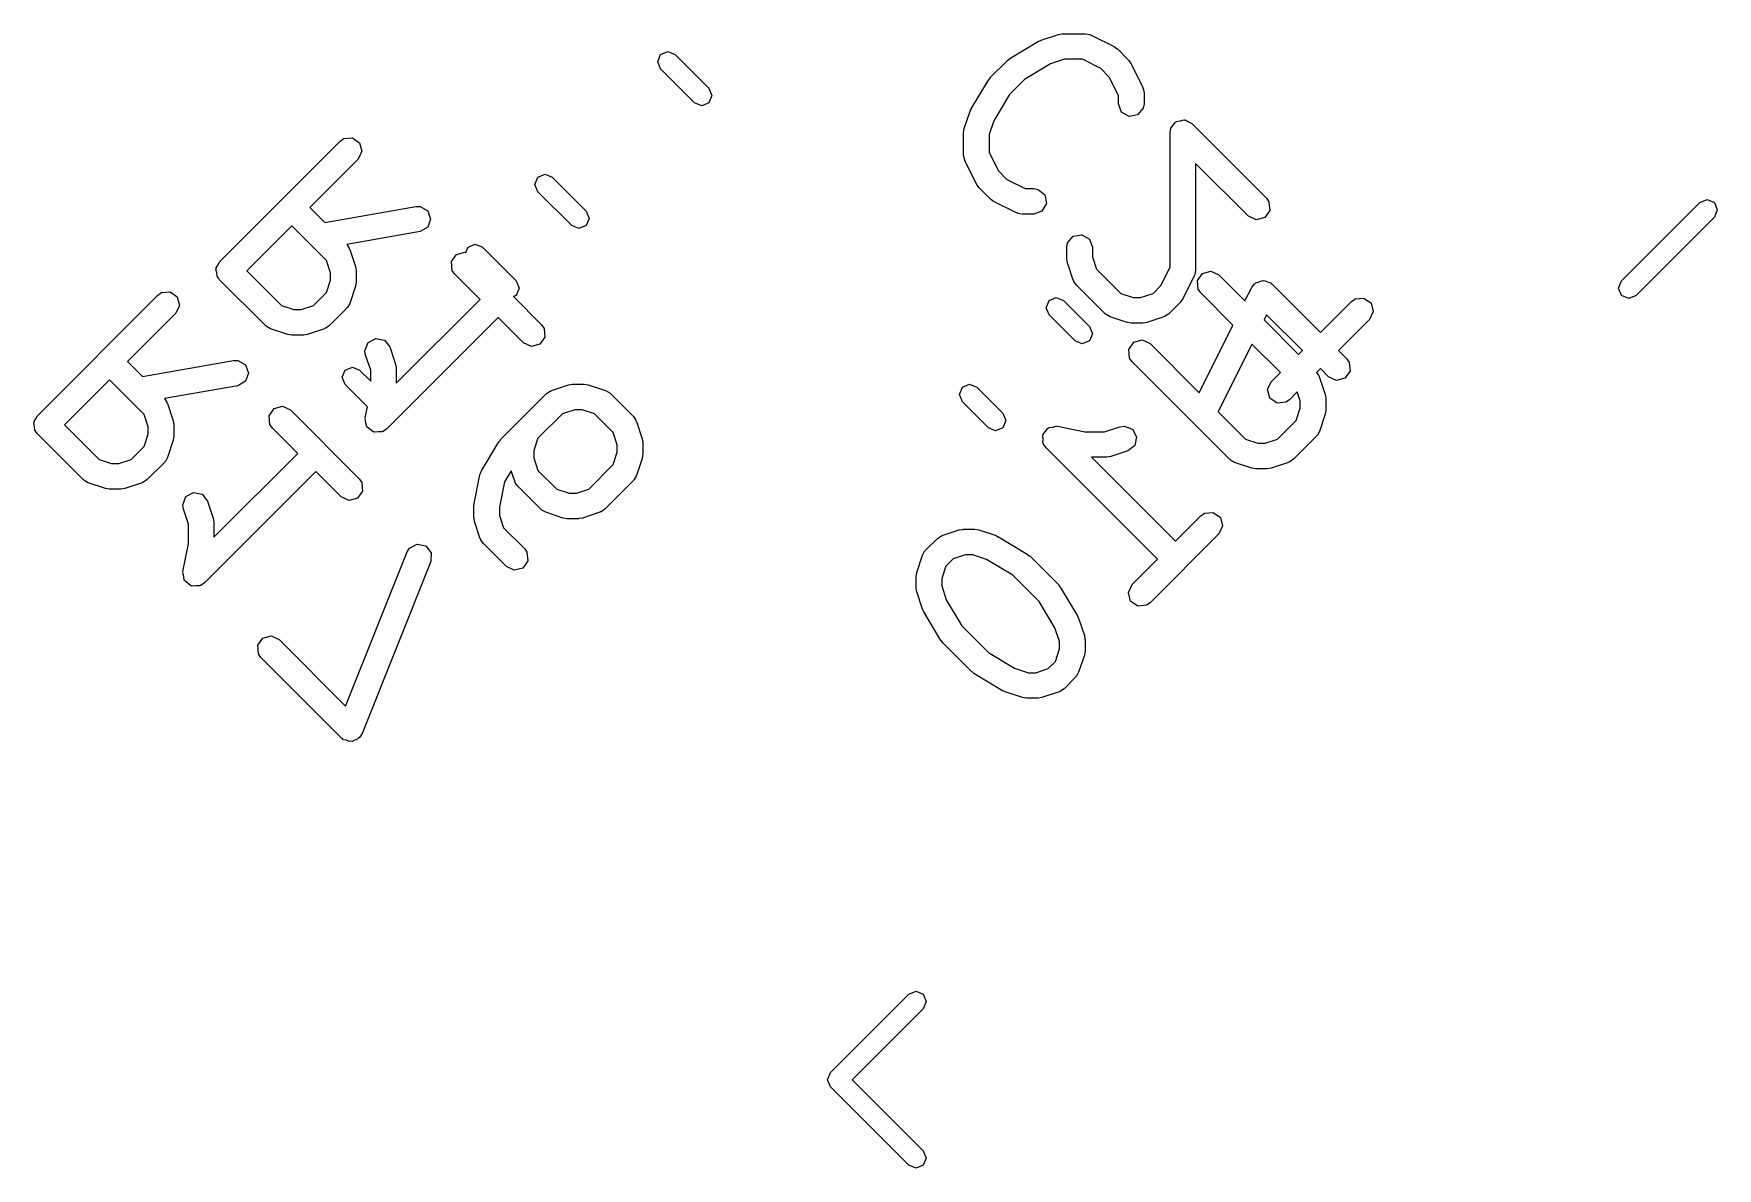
# Model space of a CAD drawing. Extents: x 0.6 to 14.8, y -4.9 to -0.7.
# Drawn here: x 0.7155 to 1.1047, y -3.8098 to -3.5477 of the extents above; entities that cross this region are included whole.
import ezdxf

# ---------------------------------------------------------------- set-up
doc = ezdxf.new("R2010")
doc.units = 0
doc.header["$MEASUREMENT"] = 0
doc.layers.add('BLACK', color=7, linetype='CONTINUOUS')

msp = doc.modelspace()

# ---------------------------------------------------------------- linework, layer by layer
at = {"layer": 'BLACK', "linetype": 'CONTINUOUS'}
for p, q in [((0.941189, -3.5534), (0.947817, -3.54942)), ((0.947817, -3.54942), (0.948293, -3.54924)), ((0.948293, -3.54924), (0.948402, -3.54915)), ((0.948402, -3.54915), (0.952379, -3.54783)), ((0.952379, -3.54783), (0.953253, -3.5477)), ((0.953253, -3.5477), (0.953313, -3.54767)), ((0.953313, -3.54767), (0.958616, -3.54767)), ((0.958616, -3.54767), (0.959626, -3.54785)), ((0.959626, -3.54785), (0.959761, -3.54797)), ((0.959761, -3.54797), (0.959936, -3.54799)), ((0.959936, -3.54799), (0.965239, -3.55064)), ((0.859735, -3.55412), (0.860426, -3.55245)), ((0.860426, -3.55245), (0.862097, -3.55175)), ((0.862097, -3.55175), (0.863767, -3.55245)), ((0.863767, -3.55245), (0.871594, -3.56027)), ((0.936643, -3.55782), (0.94062, -3.55384)), ((0.94062, -3.55384), (0.941103, -3.5535)), ((0.941103, -3.5535), (0.941189, -3.5534)), ((0.953792, -3.55358), (0.950577, -3.55465)), ((0.957919, -3.55358), (0.953792, -3.55358)), ((0.962169, -3.55571), (0.957919, -3.55358)), ((0.965239, -3.55064), (0.965948, -3.55116)), ((0.965948, -3.55116), (0.966006, -3.55119)), ((0.966006, -3.55119), (0.968658, -3.55384)), ((0.968658, -3.55384), (0.969164, -3.55457)), ((0.860426, -3.55579), (0.859735, -3.55412)), ((0.868254, -3.56361), (0.860426, -3.55579)), ((0.950577, -3.55465), (0.944539, -3.55827)), ((0.964143, -3.55768), (0.962169, -3.55571)), ((0.966268, -3.56193), (0.964143, -3.55768)), ((0.969164, -3.55457), (0.969211, -3.55461)), ((0.969211, -3.55461), (0.971862, -3.55991)), ((0.871594, -3.56027), (0.872286, -3.56194)), ((0.932222, -3.56502), (0.936199, -3.55839)), ((0.936199, -3.55839), (0.936585, -3.55794)), ((0.936585, -3.55794), (0.936643, -3.55782)), ((0.944539, -3.55827), (0.941076, -3.56174)), ((0.971862, -3.55991), (0.972154, -3.56089)), ((0.972154, -3.56089), (0.972113, -3.56107)), ((0.972113, -3.56107), (0.972174, -3.56123)), ((0.972174, -3.56123), (0.972174, -3.56388)), ((0.869924, -3.56431), (0.868254, -3.56361)), ((0.871594, -3.56361), (0.869924, -3.56431)), ((0.872286, -3.56194), (0.871594, -3.56361)), ((0.931953, -3.5656), (0.932195, -3.56515)), ((0.932195, -3.56515), (0.932222, -3.56502)), ((0.941076, -3.56174), (0.937453, -3.56778)), ((0.966268, -3.56388), (0.966268, -3.56193)), ((0.966959, -3.56578), (0.966268, -3.56388)), ((0.971996, -3.56489), (0.970697, -3.56644)), ((0.972174, -3.56388), (0.971996, -3.56489)), ((0.930627, -3.56958), (0.931953, -3.5656)), ((0.937453, -3.56778), (0.936381, -3.57099)), ((0.968708, -3.56679), (0.966959, -3.56578)), ((0.970697, -3.56644), (0.968708, -3.56679)), ((0.978377, -3.5695), (0.978949, -3.56882)), ((0.978949, -3.56882), (0.979458, -3.56809)), ((0.979458, -3.56809), (0.979589, -3.56806)), ((0.979589, -3.56806), (0.979676, -3.56795)), ((0.979676, -3.56795), (0.980551, -3.5678)), ((0.980551, -3.5678), (0.981409, -3.56757)), ((0.981409, -3.56757), (0.981532, -3.56763)), ((0.981532, -3.56763), (0.981665, -3.5676)), ((0.981665, -3.5676), (0.982435, -3.56805)), ((0.982435, -3.56805), (0.98324, -3.56842)), ((0.98324, -3.56842), (1.00047, -3.58566)), ((0.758464, -3.60035), (0.786302, -3.57251)), ((0.786302, -3.57251), (0.787142, -3.57192)), ((0.787142, -3.57192), (0.789155, -3.57174)), ((0.789155, -3.57174), (0.790809, -3.5729)), ((0.790809, -3.5729), (0.791332, -3.57485)), ((0.930475, -3.57051), (0.930629, -3.56964)), ((0.930475, -3.57581), (0.930475, -3.57051)), ((0.930629, -3.56964), (0.930627, -3.56958)), ((0.936381, -3.57099), (0.936381, -3.57512)), ((0.978199, -3.57051), (0.978311, -3.56988)), ((0.978199, -3.60163), (0.978199, -3.57051)), ((0.9783, -3.56975), (0.978345, -3.56968)), ((0.978311, -3.56988), (0.9783, -3.56975)), ((0.978345, -3.56968), (0.978377, -3.5695)), ((0.790478, -3.57668), (0.77931, -3.58785)), ((0.791332, -3.57485), (0.790478, -3.57668)), ((0.930536, -3.57598), (0.930475, -3.57581)), ((0.930495, -3.57615), (0.930536, -3.57598)), ((0.930787, -3.57714), (0.930495, -3.57615)), ((0.933439, -3.58244), (0.930787, -3.57714)), ((0.936381, -3.57512), (0.938506, -3.57937)), ((0.831339, -3.58251), (0.832031, -3.58084)), ((0.832031, -3.58084), (0.833701, -3.58015)), ((0.833701, -3.58015), (0.835371, -3.58084)), ((0.835371, -3.58084), (0.843199, -3.58867)), ((0.938506, -3.57937), (0.94048, -3.58134)), ((0.996298, -3.58983), (0.984105, -3.57764)), ((0.984105, -3.57764), (0.984105, -3.60233)), ((0.832031, -3.58418), (0.831339, -3.58251)), ((0.839858, -3.59201), (0.832031, -3.58418)), ((0.933485, -3.58248), (0.933439, -3.58244)), ((0.933992, -3.58321), (0.933485, -3.58248)), ((0.936643, -3.58586), (0.933992, -3.58321)), ((0.94048, -3.58134), (0.944731, -3.58347)), ((0.944731, -3.58347), (0.946685, -3.58347)), ((0.946685, -3.58347), (0.947695, -3.58365)), ((0.947695, -3.58365), (0.949242, -3.58494)), ((0.949242, -3.58494), (0.949593, -3.58693)), ((0.77931, -3.58785), (0.782763, -3.5913)), ((0.782763, -3.5913), (0.803785, -3.58759)), ((0.803785, -3.58759), (0.804811, -3.58759)), ((0.804811, -3.58759), (0.80656, -3.5886)), ((0.80656, -3.5886), (0.807251, -3.5905)), ((0.843199, -3.58867), (0.843891, -3.59034)), ((0.936701, -3.58588), (0.936643, -3.58586)), ((0.93741, -3.58641), (0.936701, -3.58588)), ((0.942713, -3.58906), (0.93741, -3.58641)), ((0.948583, -3.58868), (0.946685, -3.58937)), ((0.949593, -3.58693), (0.948583, -3.58868)), ((1.00124, -3.58851), (1.00008, -3.59016)), ((1.00047, -3.58566), (1.00106, -3.5865)), ((1.00106, -3.5865), (1.00124, -3.58851)), ((1.0826, -3.6048), (1.10069, -3.5867)), ((1.10069, -3.5867), (1.10236, -3.58601)), ((1.10236, -3.58601), (1.10403, -3.5867)), ((1.10403, -3.5867), (1.10472, -3.58837)), ((1.10472, -3.58837), (1.10403, -3.59004)), ((0.775134, -3.59203), (0.764727, -3.60243)), ((0.783158, -3.60005), (0.775134, -3.59203)), ((0.80656, -3.5924), (0.804811, -3.59341)), ((0.807251, -3.5905), (0.80656, -3.5924)), ((0.841528, -3.5927), (0.839858, -3.59201)), ((0.843199, -3.59201), (0.841528, -3.5927)), ((0.843891, -3.59034), (0.843199, -3.59201)), ((0.942888, -3.58908), (0.942713, -3.58906)), ((0.943024, -3.58919), (0.942888, -3.58908)), ((0.944034, -3.58937), (0.943024, -3.58919)), ((0.946685, -3.58937), (0.944034, -3.58937)), ((0.998128, -3.59069), (0.996298, -3.58983)), ((1.00008, -3.59016), (0.998128, -3.59069)), ((1.10403, -3.59004), (1.08594, -3.60814)), ((0.804811, -3.59341), (0.787851, -3.5964)), ((0.787851, -3.5964), (0.788415, -3.59721)), ((0.815884, -3.59699), (0.817555, -3.5963)), ((0.817555, -3.5963), (0.819225, -3.59699)), ((0.954337, -3.59703), (0.954515, -3.59602)), ((0.954515, -3.59602), (0.955814, -3.59447)), ((0.955814, -3.59447), (0.957803, -3.59412)), ((0.957803, -3.59412), (0.959552, -3.59513)), ((0.959552, -3.59513), (0.960243, -3.59703)), ((0.758139, -3.60104), (0.758464, -3.60035)), ((0.784112, -3.60291), (0.783158, -3.60005)), ((0.788415, -3.59721), (0.788431, -3.59738)), ((0.788431, -3.59738), (0.78854, -3.59752)), ((0.78854, -3.59752), (0.789866, -3.6015)), ((0.812051, -3.60034), (0.81321, -3.59869)), ((0.812227, -3.60236), (0.812051, -3.60034)), ((0.81321, -3.59869), (0.815161, -3.59817)), ((0.815161, -3.59817), (0.815358, -3.59826)), ((0.815358, -3.59826), (0.815884, -3.59699)), ((0.819225, -3.59699), (0.827052, -3.60481)), ((0.954337, -3.59968), (0.954337, -3.59703)), ((0.954359, -3.59974), (0.954337, -3.59968)), ((0.954489, -3.60061), (0.954359, -3.59974)), ((0.960243, -3.59703), (0.960243, -3.5992)), ((0.960243, -3.5992), (0.961197, -3.60206)), ((0.75761, -3.60218), (0.757723, -3.60193)), ((0.757809, -3.60292), (0.75761, -3.60218)), ((0.757699, -3.60167), (0.758139, -3.60104)), ((0.757723, -3.60193), (0.757699, -3.60167)), ((0.757875, -3.60368), (0.757809, -3.60292)), ((0.758099, -3.604), (0.757875, -3.60368)), ((0.758133, -3.60413), (0.758099, -3.604)), ((0.75824, -3.6042), (0.758133, -3.60413)), ((0.758464, -3.60452), (0.75824, -3.6042)), ((0.764727, -3.60243), (0.772752, -3.61046)), ((0.784112, -3.60461), (0.784112, -3.60291)), ((0.789866, -3.6015), (0.789995, -3.60237)), ((0.789995, -3.60237), (0.790017, -3.60243)), ((0.790017, -3.60243), (0.790017, -3.60508)), ((0.812816, -3.6032), (0.812227, -3.60236)), ((0.818682, -3.60906), (0.812816, -3.6032)), ((0.955815, -3.60459), (0.954489, -3.60061)), ((0.961197, -3.60206), (0.966839, -3.6077)), ((0.976074, -3.60588), (0.978199, -3.60163)), ((0.983793, -3.60365), (0.981142, -3.60895)), ((0.983813, -3.60347), (0.983793, -3.60365)), ((0.983927, -3.60334), (0.983813, -3.60347)), ((0.984105, -3.60233), (0.983927, -3.60334)), ((0.984549, -3.60471), (0.985707, -3.60306)), ((0.985707, -3.60306), (0.987658, -3.60253)), ((0.987658, -3.60253), (0.989489, -3.60339)), ((0.989489, -3.60339), (0.995518, -3.60942)), ((0.716324, -3.63593), (0.744162, -3.60809)), ((0.744162, -3.60809), (0.745002, -3.6075)), ((0.745002, -3.6075), (0.747015, -3.60733)), ((0.747015, -3.60733), (0.748669, -3.60849)), ((0.769069, -3.61513), (0.758464, -3.60452)), ((0.780167, -3.61046), (0.783158, -3.60747)), ((0.783158, -3.60747), (0.784112, -3.60461)), ((0.789866, -3.60602), (0.78854, -3.61)), ((0.790017, -3.60508), (0.789864, -3.60595)), ((0.789864, -3.60595), (0.789866, -3.60602)), ((0.827052, -3.60816), (0.826398, -3.60843)), ((0.827052, -3.60481), (0.827744, -3.60649)), ((0.827744, -3.60649), (0.827052, -3.60816)), ((0.955924, -3.60473), (0.955815, -3.60459)), ((0.95594, -3.6049), (0.955924, -3.60473)), ((0.956528, -3.60574), (0.95594, -3.6049)), ((0.963156, -3.61237), (0.956528, -3.60574)), ((0.966839, -3.6077), (0.9697, -3.60865)), ((0.971393, -3.60865), (0.974254, -3.6077)), ((0.974254, -3.6077), (0.976074, -3.60588)), ((0.984725, -3.60672), (0.984549, -3.60471)), ((0.985313, -3.60756), (0.984725, -3.60672)), ((0.992734, -3.61498), (0.985313, -3.60756)), ((0.995518, -3.60942), (0.99707, -3.60631)), ((0.99707, -3.60631), (0.997681, -3.60549)), ((0.997681, -3.60549), (0.997888, -3.6054)), ((0.997888, -3.6054), (0.998018, -3.60521)), ((0.998018, -3.60521), (0.998795, -3.605)), ((0.998795, -3.605), (0.999534, -3.60468)), ((0.999534, -3.60468), (0.999751, -3.60475)), ((0.999751, -3.60475), (0.999969, -3.60469)), ((0.999969, -3.60469), (1.0007, -3.60503)), ((1.0007, -3.60503), (1.00147, -3.60526)), ((1.00147, -3.60526), (1.00159, -3.60545)), ((1.00159, -3.60545), (1.0018, -3.60554)), ((1.0018, -3.60554), (1.01297, -3.61671)), ((1.0819, -3.60647), (1.0826, -3.6048)), ((1.0826, -3.60814), (1.0819, -3.60647)), ((1.08427, -3.60883), (1.0826, -3.60814)), ((1.08594, -3.60814), (1.08427, -3.60883)), ((0.749192, -3.61044), (0.748338, -3.61227)), ((0.748669, -3.60849), (0.749192, -3.61044)), ((0.772752, -3.61046), (0.775613, -3.61141)), ((0.775613, -3.61141), (0.777306, -3.61141)), ((0.777306, -3.61141), (0.780167, -3.61046)), ((0.787827, -3.61115), (0.78385, -3.61513)), ((0.787902, -3.61099), (0.787827, -3.61115)), ((0.788052, -3.6109), (0.787902, -3.61099)), ((0.78854, -3.61), (0.788052, -3.6109)), ((0.799297, -3.62845), (0.818682, -3.60906)), ((0.826398, -3.60843), (0.832899, -3.61493)), ((0.94954, -3.61099), (0.950232, -3.60932)), ((0.950232, -3.61266), (0.94954, -3.61099)), ((0.950232, -3.60932), (0.951902, -3.60863)), ((0.951902, -3.60863), (0.953572, -3.60932)), ((0.953572, -3.60932), (0.959576, -3.61533)), ((0.9697, -3.60865), (0.971393, -3.60865)), ((0.980589, -3.60972), (0.977937, -3.61237)), ((0.980616, -3.60966), (0.980589, -3.60972)), ((0.981142, -3.60895), (0.980616, -3.60966)), ((1.01297, -3.61671), (1.02016, -3.60952)), ((1.02016, -3.60952), (1.021, -3.60893)), ((1.021, -3.60893), (1.02301, -3.60876)), ((1.02301, -3.60876), (1.02467, -3.60991)), ((1.02519, -3.61186), (1.02434, -3.6137)), ((1.02467, -3.60991), (1.02519, -3.61186)), ((0.748338, -3.61227), (0.73717, -3.62344)), ((0.769229, -3.6152), (0.769069, -3.61513)), ((0.769321, -3.61535), (0.769229, -3.6152)), ((0.770223, -3.61584), (0.769321, -3.61535)), ((0.7742, -3.61717), (0.770223, -3.61584)), ((0.782696, -3.61584), (0.778719, -3.61717)), ((0.782834, -3.61573), (0.782696, -3.61584)), ((0.78301, -3.61571), (0.782834, -3.61573)), ((0.78385, -3.61513), (0.78301, -3.61571)), ((0.822858, -3.61324), (0.797107, -3.63899)), ((0.828724, -3.6191), (0.822858, -3.61324)), ((0.832899, -3.61493), (0.833488, -3.61577)), ((0.833488, -3.61577), (0.833664, -3.61778)), ((0.956236, -3.61867), (0.950232, -3.61266)), ((0.959576, -3.61533), (0.960268, -3.617)), ((0.963316, -3.61244), (0.963156, -3.61237)), ((0.963409, -3.61259), (0.963316, -3.61244)), ((0.96431, -3.61308), (0.963409, -3.61259)), ((0.968287, -3.61441), (0.96431, -3.61308)), ((0.968352, -3.61441), (0.968287, -3.61441)), ((0.969221, -3.61456), (0.968352, -3.61441)), ((0.971872, -3.61456), (0.969221, -3.61456)), ((0.971933, -3.61454), (0.971872, -3.61456)), ((0.972806, -3.61441), (0.971933, -3.61454)), ((0.976783, -3.61308), (0.972806, -3.61441)), ((0.976921, -3.61297), (0.976783, -3.61308)), ((0.977097, -3.61296), (0.976921, -3.61297)), ((0.977937, -3.61237), (0.977097, -3.61296)), ((0.984912, -3.63063), (0.992734, -3.61498)), ((1.00052, -3.61262), (0.999919, -3.61382)), ((0.999919, -3.61382), (1.00789, -3.62179)), ((1.00879, -3.62089), (1.00052, -3.61262)), ((1.02434, -3.6137), (1.01714, -3.62089)), ((0.774264, -3.61716), (0.7742, -3.61717)), ((0.775134, -3.61732), (0.774264, -3.61716)), ((0.777785, -3.61732), (0.775134, -3.61732)), ((0.777846, -3.6173), (0.777785, -3.61732)), ((0.778719, -3.61717), (0.777846, -3.6173)), ((0.792067, -3.62091), (0.792809, -3.61903)), ((0.792809, -3.61903), (0.794586, -3.61807)), ((0.794586, -3.61807), (0.796564, -3.61848)), ((0.796564, -3.61848), (0.79782, -3.62006)), ((0.830554, -3.61996), (0.828724, -3.6191)), ((0.832505, -3.61943), (0.830554, -3.61996)), ((0.833664, -3.61778), (0.832505, -3.61943)), ((0.957906, -3.61936), (0.956236, -3.61867)), ((0.959576, -3.61867), (0.957906, -3.61936)), ((0.960268, -3.617), (0.959576, -3.61867)), ((0.968641, -3.62062), (0.969799, -3.61896)), ((0.969799, -3.61896), (0.97175, -3.61844)), ((0.97175, -3.61844), (0.973581, -3.61929)), ((0.973581, -3.61929), (0.984912, -3.63063)), ((0.997135, -3.61938), (0.989314, -3.63503)), ((1.00371, -3.62596), (0.997135, -3.61938)), ((0.73717, -3.62344), (0.740623, -3.62689)), ((0.740623, -3.62689), (0.761645, -3.62318)), ((0.761645, -3.62318), (0.762671, -3.62318)), ((0.762671, -3.62318), (0.76442, -3.62419)), ((0.792217, -3.62193), (0.792067, -3.62091)), ((0.793392, -3.62545), (0.792217, -3.62193)), ((0.79782, -3.62006), (0.799146, -3.62404)), ((0.968817, -3.62263), (0.968641, -3.62062)), ((0.969405, -3.62347), (0.968817, -3.62263)), ((0.991941, -3.64601), (0.969405, -3.62347)), ((1.00789, -3.62179), (1.00879, -3.62089)), ((1.01714, -3.62089), (1.01903, -3.62278)), ((1.01903, -3.62278), (1.01962, -3.62362)), ((1.01962, -3.62362), (1.0198, -3.62563)), ((0.732994, -3.62761), (0.722587, -3.63802)), ((0.741018, -3.63564), (0.732994, -3.62761)), ((0.76442, -3.62419), (0.765111, -3.62609)), ((0.765111, -3.62609), (0.76442, -3.62799)), ((0.786797, -3.62705), (0.787489, -3.62538)), ((0.787489, -3.62872), (0.786797, -3.62705)), ((0.787489, -3.62538), (0.789159, -3.62469)), ((0.789159, -3.62469), (0.790829, -3.62538)), ((0.790829, -3.62538), (0.793392, -3.62795)), ((0.793392, -3.62795), (0.793392, -3.62545)), ((0.799146, -3.62404), (0.799275, -3.62491)), ((0.799275, -3.62491), (0.799297, -3.62497)), ((0.799297, -3.62497), (0.799297, -3.62845)), ((1.0016, -3.62808), (1.00371, -3.62596)), ((1.01297, -3.62506), (1.01206, -3.62597)), ((1.01206, -3.62597), (1.01261, -3.62676)), ((1.01261, -3.62676), (1.01263, -3.62694)), ((1.01263, -3.62694), (1.01274, -3.62708)), ((1.01274, -3.62708), (1.01406, -3.63105)), ((1.01486, -3.62695), (1.01297, -3.62506)), ((1.01669, -3.62781), (1.01486, -3.62695)), ((1.01864, -3.62728), (1.01669, -3.62781)), ((1.0198, -3.62563), (1.01864, -3.62728)), ((0.762671, -3.629), (0.745711, -3.63199)), ((0.76442, -3.62799), (0.762671, -3.629)), ((0.792617, -3.63385), (0.787489, -3.62872)), ((0.823421, -3.64144), (0.834026, -3.63084)), ((0.834026, -3.63084), (0.834866, -3.63025)), ((0.834866, -3.63025), (0.835042, -3.63023)), ((0.835042, -3.63023), (0.83518, -3.63012)), ((0.83518, -3.63012), (0.839157, -3.6288)), ((0.839157, -3.6288), (0.840031, -3.62867)), ((0.840031, -3.62867), (0.840091, -3.62865)), ((0.840091, -3.62865), (0.842742, -3.62865)), ((0.842742, -3.62865), (0.843612, -3.6288)), ((0.843612, -3.6288), (0.843676, -3.6288)), ((0.843676, -3.6288), (0.847653, -3.63012)), ((0.847653, -3.63012), (0.848555, -3.63061)), ((0.848555, -3.63061), (0.848647, -3.63076)), ((0.848647, -3.63076), (0.848807, -3.63084)), ((0.848807, -3.63084), (0.85411, -3.63614)), ((0.929496, -3.63104), (0.930188, -3.62937)), ((0.930188, -3.63271), (0.929496, -3.63104)), ((0.930188, -3.62937), (0.931858, -3.62867)), ((0.931858, -3.62867), (0.933528, -3.62937)), ((0.933528, -3.62937), (0.939532, -3.63537)), ((1.00075, -3.62991), (1.0016, -3.62808)), ((1.00127, -3.63186), (1.00075, -3.62991)), ((1.00762, -3.63041), (1.00578, -3.63225)), ((1.00831, -3.63247), (1.00762, -3.63041)), ((1.01406, -3.63105), (1.01419, -3.63193)), ((0.745711, -3.63199), (0.746275, -3.63279)), ((0.746275, -3.63279), (0.74629, -3.63297)), ((0.74629, -3.63297), (0.7464, -3.63311)), ((0.7464, -3.63311), (0.747726, -3.63709)), ((0.769911, -3.63593), (0.77107, -3.63428)), ((0.77107, -3.63428), (0.773021, -3.63375)), ((0.773021, -3.63375), (0.774851, -3.63461)), ((0.774851, -3.63461), (0.790759, -3.65051)), ((0.792123, -3.63632), (0.792617, -3.63385)), ((0.837709, -3.6355), (0.832067, -3.64115)), ((0.84057, -3.63455), (0.837709, -3.6355)), ((0.842263, -3.63455), (0.84057, -3.63455)), ((0.845124, -3.6355), (0.842263, -3.63455)), ((0.849441, -3.63982), (0.845124, -3.6355)), ((0.936192, -3.63871), (0.930188, -3.63271)), ((0.939532, -3.63537), (0.940224, -3.63704)), ((0.989314, -3.63503), (0.995624, -3.64134)), ((1.00292, -3.63302), (1.00127, -3.63186)), ((1.00494, -3.63284), (1.00292, -3.63302)), ((1.00578, -3.63225), (1.00494, -3.63284)), ((1.00736, -3.63702), (1.00831, -3.63416)), ((1.00831, -3.63416), (1.00831, -3.63247)), ((1.01406, -3.63557), (1.01274, -3.63955)), ((1.01422, -3.63464), (1.01406, -3.63551)), ((1.01406, -3.63551), (1.01406, -3.63557)), ((1.01419, -3.63193), (1.01422, -3.63199)), ((1.01422, -3.63199), (1.01422, -3.63464)), ((0.71547, -3.63776), (0.715583, -3.63752)), ((0.715668, -3.6385), (0.71547, -3.63776)), ((0.715559, -3.63726), (0.715999, -3.63663)), ((0.715583, -3.63752), (0.715559, -3.63726)), ((0.715735, -3.63927), (0.715668, -3.6385)), ((0.715959, -3.63959), (0.715735, -3.63927)), ((0.715999, -3.63663), (0.716324, -3.63593)), ((0.722587, -3.63802), (0.730612, -3.64604)), ((0.741972, -3.6385), (0.741018, -3.63564)), ((0.741972, -3.64019), (0.741972, -3.6385)), ((0.747726, -3.63709), (0.747855, -3.63796)), ((0.747855, -3.63796), (0.747877, -3.63802)), ((0.747877, -3.63802), (0.747877, -3.64067)), ((0.770087, -3.63794), (0.769911, -3.63593)), ((0.770676, -3.63878), (0.770087, -3.63794)), ((0.776542, -3.64465), (0.770676, -3.63878)), ((0.792077, -3.63664), (0.792149, -3.63649)), ((0.792299, -3.63747), (0.792077, -3.63664)), ((0.792149, -3.63649), (0.792123, -3.63632)), ((0.792428, -3.63832), (0.792299, -3.63747)), ((0.792556, -3.63843), (0.792428, -3.63832)), ((0.7926, -3.63859), (0.792556, -3.63843)), ((0.793302, -3.63909), (0.7926, -3.63859)), ((0.793946, -3.63965), (0.793302, -3.63909)), ((0.797107, -3.63899), (0.796267, -3.63958)), ((0.85411, -3.63614), (0.854698, -3.63698)), ((0.854698, -3.63698), (0.854714, -3.63715)), ((0.854714, -3.63715), (0.854823, -3.63729)), ((0.854823, -3.63729), (0.856149, -3.64127)), ((0.937862, -3.6394), (0.936192, -3.63871)), ((0.939532, -3.63871), (0.937862, -3.6394)), ((0.940224, -3.63704), (0.939532, -3.63871)), ((0.949423, -3.63955), (0.949915, -3.63885)), ((0.949915, -3.63885), (0.950079, -3.6388)), ((0.950079, -3.6388), (0.950191, -3.63868)), ((0.950191, -3.63868), (0.951038, -3.63855)), ((0.951038, -3.63855), (0.951866, -3.63833)), ((0.951866, -3.63833), (0.952019, -3.6384)), ((0.952019, -3.6384), (0.952187, -3.63837)), ((0.952187, -3.63837), (0.958529, -3.63964)), ((0.96306, -3.63964), (0.966582, -3.63847)), ((0.966582, -3.63847), (0.967597, -3.63832)), ((0.967597, -3.63832), (0.969475, -3.63906)), ((0.969475, -3.63906), (0.970437, -3.64083)), ((1.00304, -3.64134), (1.00736, -3.63702)), ((0.715993, -3.63971), (0.715959, -3.63959)), ((0.7161, -3.63979), (0.715993, -3.63971)), ((0.716324, -3.64011), (0.7161, -3.63979)), ((0.726929, -3.65071), (0.716324, -3.64011)), ((0.738027, -3.64604), (0.741018, -3.64305)), ((0.741018, -3.64305), (0.741972, -3.64019)), ((0.747726, -3.6416), (0.7464, -3.64558)), ((0.747877, -3.64067), (0.747724, -3.64154)), ((0.747724, -3.64154), (0.747726, -3.6416)), ((0.794115, -3.63966), (0.793946, -3.63965)), ((0.794254, -3.63975), (0.794115, -3.63966)), ((0.795108, -3.63968), (0.794254, -3.63975)), ((0.795965, -3.6397), (0.795108, -3.63968)), ((0.796097, -3.63959), (0.795965, -3.6397)), ((0.796267, -3.63958), (0.796097, -3.63959)), ((0.819, -3.64864), (0.822977, -3.64201)), ((0.822977, -3.64201), (0.823363, -3.64156)), ((0.823363, -3.64156), (0.823421, -3.64144)), ((0.832067, -3.64115), (0.831113, -3.64401)), ((0.850395, -3.64268), (0.849441, -3.63982)), ((0.850395, -3.64438), (0.850395, -3.64268)), ((0.856149, -3.64127), (0.856278, -3.64214)), ((0.856278, -3.64214), (0.8563, -3.6422)), ((0.8563, -3.6422), (0.8563, -3.64485)), ((0.948756, -3.6405), (0.948853, -3.64036)), ((0.948831, -3.64136), (0.948756, -3.6405)), ((0.948811, -3.64221), (0.948831, -3.64136)), ((0.948917, -3.64235), (0.948811, -3.64221)), ((0.948853, -3.64036), (0.948857, -3.64019)), ((0.948857, -3.64019), (0.949423, -3.63955)), ((0.948932, -3.64252), (0.948917, -3.64235)), ((0.94952, -3.64336), (0.948932, -3.64252)), ((0.975271, -3.66911), (0.94952, -3.64336)), ((0.958529, -3.63964), (0.96306, -3.63964)), ((0.970032, -3.64281), (0.96845, -3.64407)), ((0.970437, -3.64083), (0.970032, -3.64281)), ((0.995624, -3.64134), (0.998485, -3.64229)), ((0.998485, -3.64229), (1.00018, -3.64229)), ((1.00018, -3.64229), (1.00304, -3.64134)), ((1.01203, -3.6407), (1.00672, -3.64601)), ((1.0121, -3.64054), (1.01203, -3.6407)), ((1.01225, -3.64045), (1.0121, -3.64054)), ((1.01274, -3.63955), (1.01225, -3.64045)), ((0.730612, -3.64604), (0.733473, -3.647)), ((0.733473, -3.647), (0.735166, -3.647)), ((0.735166, -3.647), (0.738027, -3.64604)), ((0.745687, -3.64674), (0.74171, -3.65071)), ((0.745761, -3.64658), (0.745687, -3.64674)), ((0.745912, -3.64648), (0.745761, -3.64658)), ((0.7464, -3.64558), (0.745912, -3.64648)), ((0.757157, -3.66403), (0.776542, -3.64465)), ((0.831113, -3.64401), (0.831113, -3.6457)), ((0.831113, -3.6457), (0.832067, -3.64856)), ((0.843799, -3.65288), (0.849441, -3.64724)), ((0.849441, -3.64724), (0.850395, -3.64438)), ((0.856149, -3.64579), (0.854823, -3.64977)), ((0.8563, -3.64485), (0.856147, -3.64572)), ((0.856147, -3.64572), (0.856149, -3.64579)), ((0.963539, -3.64555), (0.960062, -3.64555)), ((0.960062, -3.64555), (0.979447, -3.66493)), ((0.9636, -3.64552), (0.963539, -3.64555)), ((0.964473, -3.64539), (0.9636, -3.64552)), ((0.96845, -3.64407), (0.964473, -3.64539)), ((0.992101, -3.64608), (0.991941, -3.64601)), ((0.992194, -3.64623), (0.992101, -3.64608)), ((0.993096, -3.64672), (0.992194, -3.64623)), ((0.997073, -3.64805), (0.993096, -3.64672)), ((1.00557, -3.64672), (1.00159, -3.64805)), ((1.00571, -3.64661), (1.00557, -3.64672)), ((1.00588, -3.64659), (1.00571, -3.64661)), ((1.00672, -3.64601), (1.00588, -3.64659)), ((0.727089, -3.65079), (0.726929, -3.65071)), ((0.727181, -3.65094), (0.727089, -3.65079)), ((0.728083, -3.65143), (0.727181, -3.65094)), ((0.74171, -3.65071), (0.74087, -3.6513)), ((0.780717, -3.64882), (0.754966, -3.67457)), ((0.786584, -3.65469), (0.780717, -3.64882)), ((0.790759, -3.65051), (0.791348, -3.65135)), ((0.817311, -3.65621), (0.818636, -3.64958)), ((0.818636, -3.64958), (0.818997, -3.64865)), ((0.818997, -3.64865), (0.819, -3.64864)), ((0.825874, -3.64866), (0.824327, -3.65124)), ((0.826685, -3.65109), (0.825874, -3.64866)), ((0.826794, -3.65123), (0.826685, -3.65109)), ((0.832067, -3.64856), (0.836384, -3.65288)), ((0.85411, -3.65092), (0.847482, -3.65755)), ((0.854185, -3.65076), (0.85411, -3.65092)), ((0.854335, -3.65067), (0.854185, -3.65076)), ((0.854823, -3.64977), (0.854335, -3.65067)), ((0.997137, -3.64804), (0.997073, -3.64805)), ((0.998006, -3.6482), (0.997137, -3.64804)), ((1.00066, -3.6482), (0.998006, -3.6482)), ((1.00072, -3.64818), (1.00066, -3.6482)), ((1.00159, -3.64805), (1.00072, -3.64818)), ((0.73206, -3.65275), (0.728083, -3.65143)), ((0.732124, -3.65275), (0.73206, -3.65275)), ((0.732994, -3.6529), (0.732124, -3.65275)), ((0.735645, -3.6529), (0.732994, -3.6529)), ((0.735706, -3.65288), (0.735645, -3.6529)), ((0.736579, -3.65275), (0.735706, -3.65288)), ((0.740556, -3.65143), (0.736579, -3.65275)), ((0.740694, -3.65132), (0.740556, -3.65143)), ((0.74087, -3.6513), (0.740694, -3.65132)), ((0.749927, -3.6565), (0.750669, -3.65462)), ((0.750669, -3.65462), (0.752445, -3.65366)), ((0.752445, -3.65366), (0.754424, -3.65406)), ((0.754424, -3.65406), (0.75568, -3.65565)), ((0.788414, -3.65554), (0.786584, -3.65469)), ((0.790365, -3.65502), (0.788414, -3.65554)), ((0.791524, -3.65337), (0.790365, -3.65502)), ((0.791348, -3.65135), (0.791524, -3.65337)), ((0.824327, -3.65124), (0.823159, -3.65708)), ((0.82681, -3.65141), (0.826794, -3.65123)), ((0.827398, -3.65225), (0.82681, -3.65141)), ((0.832701, -3.65755), (0.827398, -3.65225)), ((0.836384, -3.65288), (0.839245, -3.65383)), ((0.839245, -3.65383), (0.840938, -3.65383)), ((0.840938, -3.65383), (0.843799, -3.65288)), ((0.750077, -3.65751), (0.749927, -3.6565)), ((0.751251, -3.66103), (0.750077, -3.65751)), ((0.75568, -3.65565), (0.757005, -3.65962)), ((0.817253, -3.65679), (0.817332, -3.65634)), ((0.817253, -3.65944), (0.817253, -3.65679)), ((0.817332, -3.65634), (0.817311, -3.65621)), ((0.823159, -3.65708), (0.823159, -3.65896)), ((0.832861, -3.65762), (0.832701, -3.65755)), ((0.832953, -3.65777), (0.832861, -3.65762)), ((0.833855, -3.65826), (0.832953, -3.65777)), ((0.837832, -3.65959), (0.833855, -3.65826)), ((0.846327, -3.65826), (0.842351, -3.65959)), ((0.846466, -3.65815), (0.846327, -3.65826)), ((0.846642, -3.65814), (0.846466, -3.65815)), ((0.847482, -3.65755), (0.846642, -3.65814)), ((0.985313, -3.65906), (0.986153, -3.65848)), ((0.986153, -3.65848), (0.988165, -3.6583)), ((0.988165, -3.6583), (0.98982, -3.65946)), ((0.751251, -3.66557), (0.751251, -3.66103)), ((0.757005, -3.65962), (0.757135, -3.6605)), ((0.757135, -3.6605), (0.757157, -3.66056)), ((0.757157, -3.66056), (0.757157, -3.66403)), ((0.817276, -3.6595), (0.817253, -3.65944)), ((0.817405, -3.66037), (0.817276, -3.6595)), ((0.818731, -3.66435), (0.817405, -3.66037)), ((0.823159, -3.65896), (0.824113, -3.66182)), ((0.824113, -3.66182), (0.828922, -3.66663)), ((0.837896, -3.65958), (0.837832, -3.65959)), ((0.838765, -3.65974), (0.837896, -3.65958)), ((0.841417, -3.65974), (0.838765, -3.65974)), ((0.841477, -3.65972), (0.841417, -3.65974)), ((0.842351, -3.65959), (0.841477, -3.65972)), ((0.925487, -3.66365), (0.929464, -3.66233)), ((0.929464, -3.66233), (0.930337, -3.6622)), ((0.930337, -3.6622), (0.930398, -3.66218)), ((0.930398, -3.66218), (0.933049, -3.66218)), ((0.933049, -3.66218), (0.933918, -3.66233)), ((0.933918, -3.66233), (0.933983, -3.66233)), ((0.933983, -3.66233), (0.93796, -3.66365)), ((0.979447, -3.66493), (0.985313, -3.65906)), ((0.990343, -3.66141), (0.989489, -3.66324)), ((0.98982, -3.65946), (0.990343, -3.66141)), ((0.749983, -3.67191), (0.751251, -3.66557)), ((0.801838, -3.66741), (0.802378, -3.66654)), ((0.802378, -3.66654), (0.804158, -3.66559)), ((0.804158, -3.66559), (0.806135, -3.666)), ((0.806135, -3.666), (0.807384, -3.66759)), ((0.81884, -3.66449), (0.818731, -3.66435)), ((0.818856, -3.66466), (0.81884, -3.66449)), ((0.819444, -3.6655), (0.818856, -3.66466)), ((0.824747, -3.6708), (0.819444, -3.6655)), ((0.828922, -3.66663), (0.829511, -3.66747)), ((0.921681, -3.66702), (0.924333, -3.66437)), ((0.924333, -3.66437), (0.925173, -3.66378)), ((0.925173, -3.66378), (0.925349, -3.66376)), ((0.925349, -3.66376), (0.925487, -3.66365)), ((0.93796, -3.66365), (0.938408, -3.6639)), ((0.938408, -3.6639), (0.938545, -3.66392)), ((0.938545, -3.66392), (0.945173, -3.6679)), ((0.989489, -3.66324), (0.973581, -3.67915)), ((0.787593, -3.70303), (0.801838, -3.66741)), ((0.807321, -3.66961), (0.791413, -3.70938)), ((0.807384, -3.66759), (0.807321, -3.66961)), ((0.829687, -3.66948), (0.828528, -3.67114)), ((0.829511, -3.66747), (0.829687, -3.66948)), ((0.919642, -3.67215), (0.920968, -3.66817)), ((0.920968, -3.66817), (0.921456, -3.66727)), ((0.921456, -3.66727), (0.921607, -3.66718)), ((0.921607, -3.66718), (0.921681, -3.66702)), ((0.928016, -3.66904), (0.92635, -3.6707)), ((0.930877, -3.66808), (0.928016, -3.66904)), ((0.93257, -3.66808), (0.930877, -3.66808)), ((0.935785, -3.66915), (0.93257, -3.66808)), ((0.941823, -3.67278), (0.935785, -3.66915)), ((0.945173, -3.6679), (0.945619, -3.66829)), ((0.945619, -3.66829), (0.945742, -3.66834)), ((0.945742, -3.66834), (0.95237, -3.67497)), ((0.969405, -3.67497), (0.975271, -3.66911)), ((0.749937, -3.67223), (0.750009, -3.67208)), ((0.750159, -3.67306), (0.749937, -3.67223)), ((0.750009, -3.67208), (0.749983, -3.67191)), ((0.750288, -3.6739), (0.750159, -3.67306)), ((0.750416, -3.67402), (0.750288, -3.6739)), ((0.75046, -3.67418), (0.750416, -3.67402)), ((0.751162, -3.67467), (0.75046, -3.67418)), ((0.826577, -3.67166), (0.824747, -3.6708)), ((0.828528, -3.67114), (0.826577, -3.67166)), ((0.919491, -3.67308), (0.919644, -3.67221)), ((0.919491, -3.67573), (0.919491, -3.67308)), ((0.919644, -3.67221), (0.919642, -3.67215)), ((0.92635, -3.6707), (0.925396, -3.67356)), ((0.925396, -3.67356), (0.925396, -3.67526)), ((0.947938, -3.67889), (0.941823, -3.67278)), ((0.751806, -3.67524), (0.751162, -3.67467)), ((0.751975, -3.67524), (0.751806, -3.67524)), ((0.752114, -3.67534), (0.751975, -3.67524)), ((0.752968, -3.67526), (0.752114, -3.67534)), ((0.753825, -3.67528), (0.752968, -3.67526)), ((0.753957, -3.67518), (0.753825, -3.67528)), ((0.754126, -3.67516), (0.753957, -3.67518)), ((0.754966, -3.67457), (0.754126, -3.67516)), ((0.919513, -3.6758), (0.919491, -3.67573)), ((0.919642, -3.67667), (0.919513, -3.6758)), ((0.920968, -3.68065), (0.919642, -3.67667)), ((0.925396, -3.67526), (0.926468, -3.67847)), ((0.95237, -3.67497), (0.952709, -3.67546)), ((0.952709, -3.67546), (0.952815, -3.67554)), ((0.952815, -3.67554), (0.956791, -3.68217)), ((0.968552, -3.6768), (0.969405, -3.67497)), ((0.969074, -3.67875), (0.968552, -3.6768)), ((0.921055, -3.68075), (0.920968, -3.68065)), ((0.921237, -3.68123), (0.921055, -3.68075)), ((0.925214, -3.68786), (0.921237, -3.68123)), ((0.926468, -3.67847), (0.930091, -3.68451)), ((0.951561, -3.68493), (0.947938, -3.67889)), ((0.956791, -3.68217), (0.956974, -3.68265)), ((0.970729, -3.67991), (0.969074, -3.67875)), ((0.972741, -3.67974), (0.970729, -3.67991)), ((0.973581, -3.67915), (0.972741, -3.67974)), ((0.930091, -3.68451), (0.936206, -3.69062)), ((0.952632, -3.68814), (0.951561, -3.68493)), ((0.956974, -3.68265), (0.957061, -3.68275)), ((0.957061, -3.68275), (0.958386, -3.68673)), ((0.76726, -3.68896), (0.768419, -3.6873)), ((0.767436, -3.69097), (0.76726, -3.68896)), ((0.768419, -3.6873), (0.770369, -3.68678)), ((0.770369, -3.68678), (0.7722, -3.68763)), ((0.7722, -3.68763), (0.787593, -3.70303)), ((0.92532, -3.68794), (0.925214, -3.68786)), ((0.925658, -3.68843), (0.92532, -3.68794)), ((0.932287, -3.69506), (0.925658, -3.68843)), ((0.951679, -3.6927), (0.952632, -3.68984)), ((0.952632, -3.68984), (0.952632, -3.68814)), ((0.958386, -3.68673), (0.958516, -3.6876)), ((0.958516, -3.6876), (0.958538, -3.68767)), ((0.958538, -3.68767), (0.958538, -3.69032)), ((0.768024, -3.69181), (0.767436, -3.69097)), ((0.786584, -3.71037), (0.768024, -3.69181)), ((0.936206, -3.69062), (0.942244, -3.69425)), ((0.950013, -3.69436), (0.951679, -3.6927)), ((0.958386, -3.69125), (0.957061, -3.69523)), ((0.958538, -3.69032), (0.958385, -3.69119)), ((0.958385, -3.69119), (0.958386, -3.69125)), ((0.93241, -3.69511), (0.932287, -3.69506)), ((0.932855, -3.6955), (0.93241, -3.69511)), ((0.939484, -3.69948), (0.932855, -3.6955)), ((0.942244, -3.69425), (0.945459, -3.69532)), ((0.945459, -3.69532), (0.947152, -3.69532)), ((0.947152, -3.69532), (0.950013, -3.69436)), ((0.956347, -3.69638), (0.953696, -3.69903)), ((0.956422, -3.69622), (0.956347, -3.69638)), ((0.956572, -3.69613), (0.956422, -3.69622)), ((0.957061, -3.69523), (0.956572, -3.69613)), ((0.939621, -3.6995), (0.939484, -3.69948)), ((0.940069, -3.69975), (0.939621, -3.6995)), ((0.944046, -3.70107), (0.940069, -3.69975)), ((0.944111, -3.70107), (0.944046, -3.70107)), ((0.94498, -3.70122), (0.944111, -3.70107)), ((0.947631, -3.70122), (0.94498, -3.70122)), ((0.947692, -3.7012), (0.947631, -3.70122)), ((0.948565, -3.70107), (0.947692, -3.7012)), ((0.952542, -3.69975), (0.948565, -3.70107)), ((0.95268, -3.69964), (0.952542, -3.69975)), ((0.952856, -3.69962), (0.95268, -3.69964)), ((0.953696, -3.69903), (0.952856, -3.69962)), ((0.791413, -3.70938), (0.790873, -3.71025)), ((0.7869, -3.71051), (0.786584, -3.71037)), ((0.787115, -3.71079), (0.7869, -3.71051)), ((0.78779, -3.71093), (0.787115, -3.71079)), ((0.788414, -3.71122), (0.78779, -3.71093)), ((0.788751, -3.71113), (0.788414, -3.71122)), ((0.789092, -3.7112), (0.788751, -3.71113)), ((0.7897, -3.71088), (0.789092, -3.7112)), ((0.790365, -3.7107), (0.7897, -3.71088)), ((0.790565, -3.71041), (0.790365, -3.7107)), ((0.790873, -3.71025), (0.790565, -3.71041)), ((0.899695, -3.7877), (0.917791, -3.7696)), ((0.917791, -3.7696), (0.919461, -3.76891)), ((0.919461, -3.76891), (0.921131, -3.7696)), ((0.921131, -3.7696), (0.921823, -3.77127)), ((0.921823, -3.77127), (0.921131, -3.77295)), ((0.921131, -3.77295), (0.904706, -3.78937)), ((0.899004, -3.78937), (0.899695, -3.7877)), ((0.899695, -3.79104), (0.899004, -3.78937)), ((0.917791, -3.80914), (0.899695, -3.79104)), ((0.904706, -3.78937), (0.921131, -3.80579)), ((0.921131, -3.80579), (0.921823, -3.80747)), ((0.919461, -3.80983), (0.917791, -3.80914)), ((0.921131, -3.80914), (0.919461, -3.80983)), ((0.921823, -3.80747), (0.921131, -3.80914))]:
    msp.add_line(p, q, dxfattribs=at)

doc.saveas('drawing.dxf')
